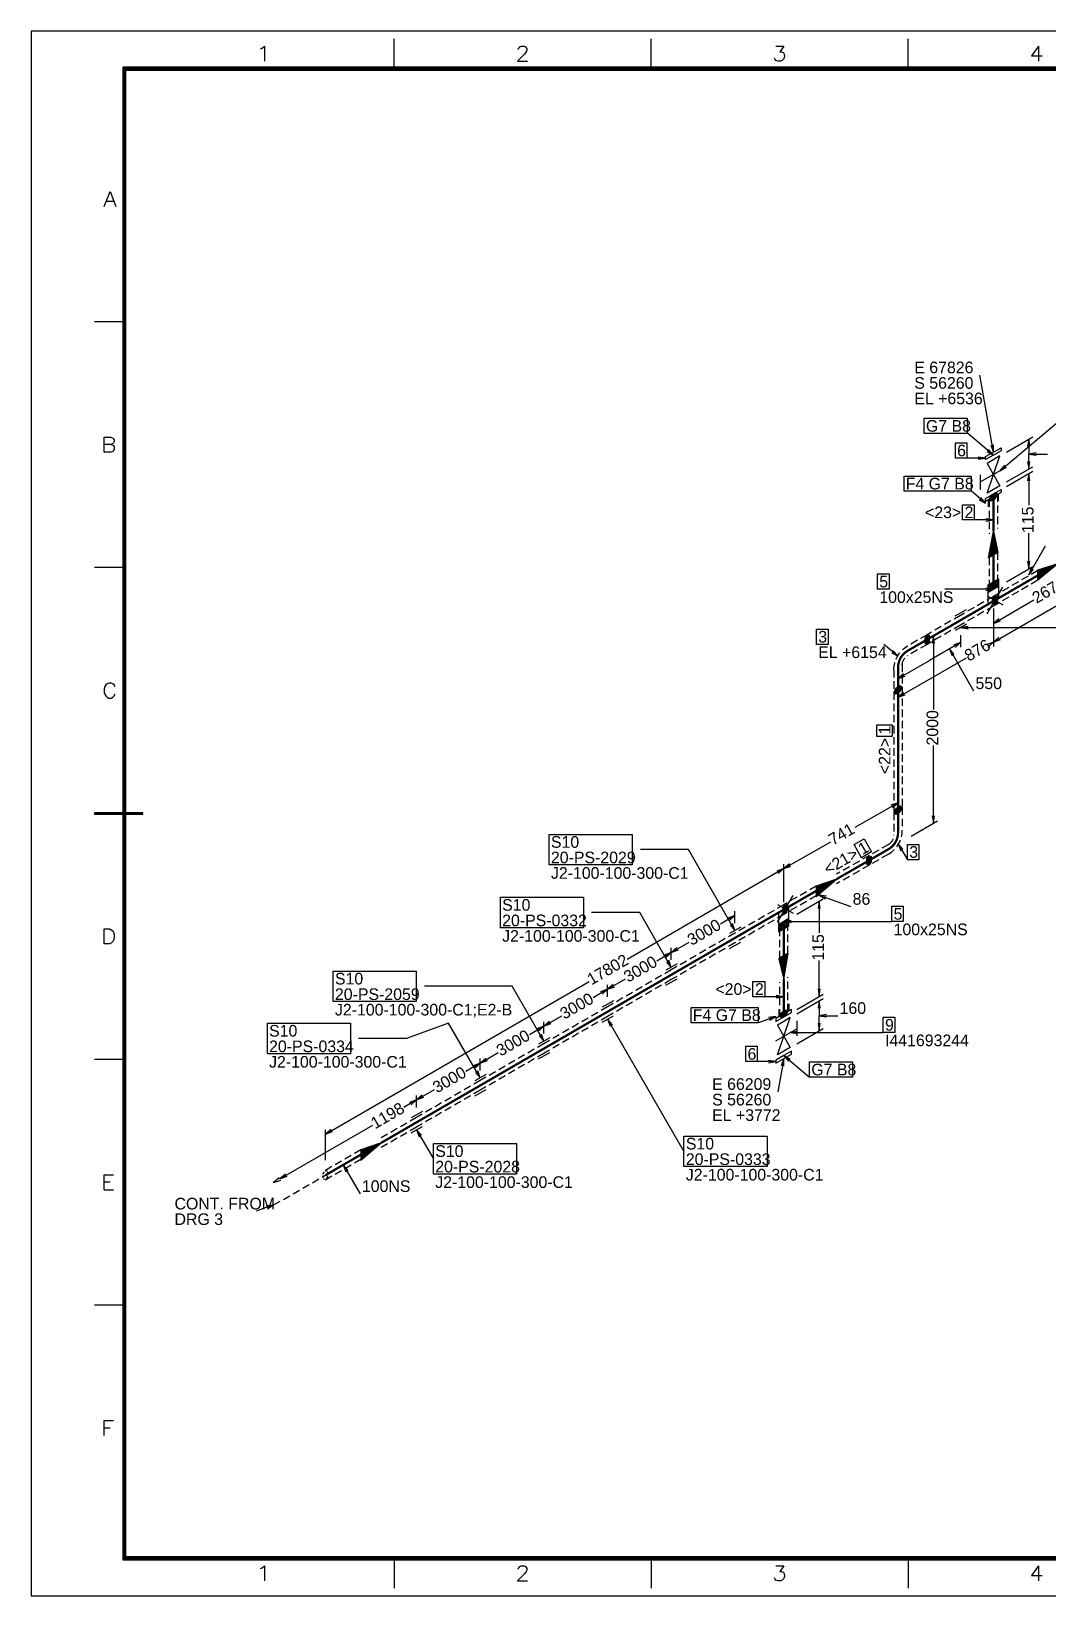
# Model space of a CAD drawing. Extents: x 0 to 594, y 0 to 420.
# Drawn here: x 0 to 273, y 0 to 420 of the extents above; entities that cross this region are included whole.
import ezdxf

# ---------------------------------------------------------------- set-up
doc = ezdxf.new("R2010")
doc.units = 0
doc.linetypes.add('GT100', pattern=[1, 0.666667, -0.333333])
doc.linetypes.add('GT110', pattern=[3, 2, -1])
doc.styles.add('HTX1', font='O8116901', dxfattribs={"width": 1.02})

msp = doc.modelspace()

# ---------------------------------------------------------------- linework, layer by layer
at = {"layer": 'GT_1', "flags": 128}
for points in [[(0, 0), (594, 0), (594, 420), (0, 420), (0, 0)], [(61.6, 415.3), (62, 415.5), (62.6, 416), (62.6, 412)], [(97.5, 410), (97.5, 418)], [(130.8, 415.1), (130.8, 415.3), (131, 415.6), (131.2, 415.8), (131.6, 416), (132.4, 416), (132.7, 415.8), (132.9, 415.6), (133.1, 415.3), (133.1, 414.9), (132.9, 414.5), (132.5, 413.9), (130.6, 412), (133.3, 412)], [(166.5, 410), (166.5, 418)], [(200, 416), (202.1, 416), (201, 414.5), (201.5, 414.5), (201.9, 414.3), (202.1, 414.1), (202.3, 413.5), (202.3, 413.2), (202.1, 412.6), (201.7, 412.2), (201.2, 412), (200.6, 412), (200, 412.2), (199.8, 412.4), (199.6, 412.8)], [(235.5, 410), (235.5, 418)], [(270.5, 416), (268.6, 413.4), (271.5, 413.4)], [(270.5, 416), (270.5, 412)], [(583.6, 409.6), (584.4, 410.4), (24.6, 410.4), (25.4, 409.6), (583.6, 409.6)], [(25.4, 409.6), (24.6, 410.4), (24.6, 9.6), (25.4, 10.4), (25.4, 409.6)], [(584.2, 410.2), (24.8, 410.2), (25, 410), (584, 410), (583.8, 409.8), (25.2, 409.8)], [(24.8, 410.2), (24.8, 9.8), (25, 10), (25, 410), (25.2, 409.8), (25.2, 10.2)], [(25, 10), (584, 10), (584, 85), (404, 85), (404, 410), (25, 410), (25, 10)], [(19.6, 373), (21.2, 377), (22.7, 373)], [(20.2, 374.4), (22.1, 374.4)], [(25, 342), (17, 342)], [(258.4, 307), (254.8, 327.7)], [(239.8, 316.1), (251.4, 316.1), (251.4, 312), (239.8, 312), (239.8, 316.1)], [(260.1, 302), (279.3, 318.1)], [(19.6, 307), (19.6, 311), (21.4, 311), (21.9, 310.8), (22.1, 310.6), (22.3, 310.3), (22.3, 309.9), (22.1, 309.5), (21.9, 309.3), (21.4, 309.1), (19.6, 309.1)], [(258.4, 306.2), (251.5, 312)], [(261.9, 307), (269, 311.1)], [(21.4, 309.1), (21.9, 308.9), (22.1, 308.7), (22.3, 308.4), (22.3, 307.8), (22.1, 307.4), (21.9, 307.2), (21.4, 307), (19.6, 307)], [(248.2, 309.5), (251.3, 309.5), (251.3, 305.4), (248.2, 305.4), (248.2, 309.5)], [(258.4, 306.2), (256.3, 305), (256.3, 305.8), (260.5, 308.2), (260.5, 307.4), (258.4, 306.2)], [(256.7, 307.2), (258.4, 306.2), (257.1, 307.7)], [(257.7, 308.9), (258.4, 307), (258.4, 309)], [(268.2, 308.5), (267.9, 310.5), (267.6, 308.5)], [(267.9, 310.5), (267.9, 306.5)], [(269.9, 306.8), (267.9, 306.5), (269.9, 306.2)], [(256.3, 305.4), (251.3, 305.4)], [(254.3, 305.1), (256.3, 305.4), (254.3, 305.7)], [(258.4, 297), (256.7, 296), (260.1, 306), (256.7, 304), (260.1, 298), (258.4, 297)], [(261.4, 303.5), (260.1, 302), (261.8, 303)], [(261.9, 299), (269, 303.1)], [(267.6, 304.5), (267.9, 302.5), (268.2, 304.5)], [(267.9, 302.5), (267.9, 306.5)], [(267.9, 306.5), (272.9, 306.5)], [(234.4, 300.6), (252.4, 300.6), (252.4, 296.5), (234.4, 296.5), (234.4, 300.6)], [(260.5, 302.2), (254.9, 299)], [(254.9, 296.9), (254.9, 300.9)], [(261.9, 297.8), (269, 301.9)], [(268.2, 299.3), (267.9, 301.3), (267.6, 299.3)], [(267.9, 301.3), (267.9, 292.8)], [(256.3, 293.3), (252.5, 296.5)], [(254.6, 294.3), (256.3, 293.3), (255, 294.8)], [(258.4, 295), (256.3, 293.8), (256.3, 294.6), (260.5, 297), (260.5, 296.2), (258.4, 295)], [(257.1, 292.3), (257.1, 294.3)], [(257.8, 295.4), (257.3, 294.4), (257.8, 293.9), (259, 294.6), (259.5, 295.6), (259, 296.1), (257.8, 295.4)], [(257.3, 294.4), (258.66, 294.4)], [(257.4, 294.6), (259, 294.6)], [(257.5, 294.8), (259.1, 294.8)], [(257.5, 294.2), (258.31, 294.2)], [(257.6, 295), (259.2, 295)], [(257.7, 295.2), (259.3, 295.2)], [(257.8, 295.4), (259.4, 295.4)], [(258.14, 295.6), (259.5, 295.6)], [(258.49, 295.8), (259.3, 295.8)], [(259.8, 293.9), (259.8, 295.8)], [(250.1, 292.9), (253.2, 292.9), (253.2, 288.8), (250.1, 288.8), (250.1, 292.9)], [(258.4, 288.8), (253.4, 288.8)], [(256.4, 288.5), (258.4, 288.8), (256.4, 289.1)], [(258.4, 279.4), (257.1, 278.6), (258.4, 285.8), (259.6, 280.1), (257.2, 278.7), (258.4, 285.2), (259.5, 280), (257.4, 278.8), (258.4, 284.5), (259.3, 279.9), (257.6, 278.9), (258.4, 283.9), (259.1, 279.8), (257.7, 279), (258.4, 283.3), (259, 279.7), (257.9, 279.1), (258.4, 282.7), (258.8, 279.6), (258.1, 279.2), (258.4, 282.1), (258.6, 279.5), (258.2, 279.3), (258.4, 281.5), (258.5, 279.4), (258.4, 279.4), (258.4, 285.8)], [(267.9, 275.7), (267.9, 285.3)], [(267.9, 274.1), (272.4, 281.9)], [(258.4, 256), (298.6, 279.3)], [(267.6, 277.7), (267.9, 275.7), (268.2, 277.7)], [(25, 276), (17, 276)], [(227.3, 274.3), (230.4, 274.3), (230.4, 270.2), (227.3, 270.2), (227.3, 274.3)], [(258.4, 270.2), (257, 269.4), (257, 271.4), (259.8, 273), (259.8, 271), (258.4, 270.2)], [(261.9, 272.2), (269, 276.3)], [(261.9, 272.2), (269, 276.3)], [(261.9, 269), (269, 273.1)], [(268.6, 276), (267.9, 274.1), (269.2, 275.6)], [(270.3, 273.9), (270.3, 275.4), (275.8, 277.1), (270.3, 272.6), (270.3, 275.2), (275.3, 276.8), (270.3, 272.7), (270.3, 275.1), (274.7, 276.5), (270.3, 272.8), (270.3, 274.9), (274.2, 276.1), (270.3, 273), (270.3, 274.7), (273.7, 275.9), (270.3, 273.2), (270.3, 274.5), (273.1, 275.5), (270.3, 273.4), (270.3, 274.3), (272.7, 275.3), (270.3, 273.6), (270.3, 274.1), (272.1, 274.9), (270.3, 273.8), (270.3, 273.9), (275.8, 277.1)], [(258.4, 270.2), (245.4, 270.2)], [(256.4, 269.9), (258.4, 270.2), (256.4, 270.5)], [(256.7, 263.6), (260.9, 270.8)], [(257, 269.4), (257.2, 271.5), (257.6, 269.7), (257.9, 271.9), (258.3, 270.1), (258.6, 272.3), (259, 270.5), (259.3, 272.7), (259.6, 270.9), (259.6, 272.9), (259.3, 270.7), (259, 272.5), (258.6, 270.3), (258.3, 272.1), (257.9, 269.9), (257.6, 271.7), (257.2, 269.5), (257, 271.4)], [(258.4, 267), (257, 266.2), (257, 269.4), (259.8, 271), (259.8, 267.8), (258.4, 267)], [(248.1, 263.1), (251.2, 264.8)], [(256.7, 268.4), (260.9, 266)], [(258.4, 268), (259.2, 268.4), (259.6, 267.7), (259.2, 266.5), (258.4, 266), (258, 266.8), (258.4, 268)], [(258, 266.8), (259.3, 266.8)], [(258.07, 267), (259.37, 267)], [(258.1, 266.6), (259.23, 266.6)], [(258.13, 267.2), (259.43, 267.2)], [(258.2, 267.4), (259.5, 267.4)], [(258.2, 266.4), (259.04, 266.4)], [(258.27, 267.6), (259.57, 267.6)], [(258.33, 267.8), (259.54, 267.8)], [(258.4, 268), (259.43, 268)], [(258.4, 261), (269.3, 267.4)], [(258.4, 265), (258.4, 259.8)], [(258.4, 265), (258.4, 254.8)], [(258.8, 268.2), (259.31, 268.2)], [(251.2, 260.8), (248.1, 259.1)], [(258.4, 263), (258.4, 254.8)], [(259.9, 262.3), (258.4, 261), (260.3, 261.7)], [(210.9, 259.5), (214, 259.5), (214, 255.4), (210.9, 255.4), (210.9, 259.5)], [(236.3, 254.2), (243.4, 258.3)], [(241.2, 257.8), (240.6, 257.9), (240, 257.1), (240, 255.6), (240.6, 255.5), (241.2, 256.3), (241.2, 257.8)], [(240, 257), (241.2, 257)], [(240, 256.8), (241.2, 256.8)], [(240, 256.6), (241.2, 256.6)], [(240, 256.4), (241.2, 256.4)], [(240.07, 257.2), (241.2, 257.2)], [(240.22, 257.4), (241.2, 257.4)], [(240.38, 257.6), (241.2, 257.6)], [(240.53, 257.8), (241.2, 257.8)], [(242.6, 255.7), (242.3, 257.7), (242, 255.7)], [(242.3, 257.7), (242.3, 237.9)], [(251.6, 260.2), (249.6, 259.9), (251.6, 259.6)], [(249.6, 259.9), (278.6, 259.9)], [(249.6, 257.9), (249.6, 254.7)], [(259.9, 257.3), (258.4, 256), (260.3, 256.7)], [(232.8, 252.2), (229, 255.4)], [(231.1, 253.2), (232.8, 252.2), (231.5, 253.7)], [(240, 256.2), (241.12, 256.2)], [(240, 256), (240.97, 256)], [(240, 255.8), (240.82, 255.8)], [(240, 255.6), (240.68, 255.6)], [(249.6, 255.9), (241.2, 251.1)], [(247.9, 252.7), (246.6, 254.2), (247.3, 252.3)], [(246.6, 254.2), (253.1, 242.9)], [(248.1, 254.6), (249.6, 255.9), (247.7, 255.2)], [(256.9, 254.7), (258.4, 256), (256.5, 255.3)], [(258.4, 256), (257.7, 255.6)], [(232.8, 241.2), (251.2, 251.8)], [(232.8, 246.2), (241.2, 251.1)], [(232.8, 248.2), (232.8, 245)], [(232.8, 248.2), (232.8, 240)], [(22.5, 244.1), (22.3, 244.5), (21.9, 244.8), (21.5, 245), (20.8, 245), (20.4, 244.8), (20, 244.5), (19.8, 244.1), (19.6, 243.5), (19.6, 242.5), (19.8, 242), (20, 241.6), (20.4, 241.2), (20.8, 241), (21.5, 241), (21.9, 241.2), (22.3, 241.6), (22.5, 242)], [(232.2, 243.6), (231.7, 242.6), (232.2, 242.1), (233.4, 242.8), (233.9, 243.8), (233.4, 244.3), (232.2, 243.6)], [(232.54, 243.8), (233.9, 243.8)], [(234.3, 247.5), (232.8, 246.2), (234.7, 246.9)], [(232.89, 244), (233.7, 244)], [(231.7, 242.6), (233.06, 242.6)], [(231.8, 242.8), (233.4, 242.8)], [(231.9, 243), (233.5, 243)], [(231.9, 242.4), (232.71, 242.4)], [(232, 243.2), (233.6, 243.2)], [(232.1, 243.4), (233.7, 243.4)], [(232.2, 243.6), (233.8, 243.6)], [(234.3, 242.5), (232.8, 241.2), (234.7, 241.9)], [(227.1, 230.7), (227.1, 233.8), (231.2, 233.8), (231.2, 230.7), (227.1, 230.7)], [(242.3, 207.4), (242.3, 228.3)], [(30, 209.8), (30, 210.2), (17, 210.2), (17, 209.8), (30, 209.8)], [(30, 210), (17, 210)], [(25, 210), (17, 210)], [(232.8, 212.9), (221.2, 206.2)], [(231.3, 211.6), (232.8, 212.9), (230.9, 212.2)], [(232.2, 211.3), (231.7, 210.3), (232.2, 209.8), (233.4, 210.5), (233.9, 211.5), (233.4, 212), (232.2, 211.3)], [(231.75, 210.4), (233.23, 210.4)], [(231.8, 210.2), (232.89, 210.2)], [(231.85, 210.6), (233.45, 210.6)], [(231.95, 210.8), (233.55, 210.8)], [(232, 210), (232.54, 210)], [(232.05, 211), (233.65, 211)], [(232.15, 211.2), (233.75, 211.2)], [(232.37, 211.4), (233.85, 211.4)], [(232.71, 211.6), (233.8, 211.6)], [(232.8, 205.9), (232.8, 214.1)], [(233.06, 211.8), (233.6, 211.8)], [(236.3, 203.9), (243.4, 208)], [(242, 209.4), (242.3, 207.4), (242.6, 209.4)], [(139.1, 204.4), (161.4, 204.4), (161.4, 196.2), (139.1, 196.2), (139.1, 204.4)], [(202.1, 195.2), (214.7, 202.4)], [(221, 201.7), (223.7, 203.2), (225.7, 199.7), (223, 198.1), (221, 201.7)], [(234.1, 200.4), (232.8, 201.9), (233.5, 200)], [(232.8, 201.9), (235.3, 197.6)], [(235.3, 201.7), (238.4, 201.7), (238.4, 197.6), (235.3, 197.6), (235.3, 201.7)], [(189, 178.6), (176.5, 200.3), (163.6, 200.3)], [(225.6, 197), (225, 196.2), (224.4, 196.3), (224.4, 197.8), (225, 198.6), (225.6, 198.5), (225.6, 197)], [(224.4, 197.8), (225.6, 197.8)], [(224.4, 197.6), (225.6, 197.6)], [(224.4, 197.4), (225.6, 197.4)], [(224.55, 198), (225.6, 198)], [(224.7, 198.2), (225.6, 198.2)], [(224.85, 198.4), (225.6, 198.4)], [(202.1, 195.2), (160, 170.8)], [(200.6, 193.9), (202.1, 195.2), (200.2, 194.5)], [(203.6, 196.5), (202.1, 195.2), (204, 195.9)], [(202.1, 188.2), (202.1, 196.4)], [(202.1, 186.2), (202.1, 196.4)], [(224.4, 197.2), (225.6, 197.2)], [(224.4, 197), (225.6, 197)], [(224.4, 196.8), (225.45, 196.8)], [(224.4, 196.6), (225.3, 196.6)], [(224.4, 196.4), (225.15, 196.4)], [(205.6, 186.2), (212.7, 190.3)], [(210.8, 189.2), (210.8, 187.7), (216.3, 192.4), (210.8, 190.5), (210.8, 187.9), (215.8, 192.1), (210.8, 190.4), (210.8, 188), (215.2, 191.8), (210.8, 190.3), (210.8, 188.2), (214.7, 191.4), (210.8, 190.1), (210.8, 188.4), (214.2, 191.2), (210.8, 189.9), (210.8, 188.6), (213.6, 190.8), (210.8, 189.7), (210.8, 188.8), (213.2, 190.6), (210.8, 189.5), (210.8, 189), (212.6, 190.2), (210.8, 189.3), (210.8, 189.2), (216.3, 192.4)], [(126, 187.5), (148.3, 187.5), (148.3, 179.3), (126, 179.3), (126, 187.5)], [(200.4, 180.8), (204.6, 188)], [(200.4, 185.6), (204.6, 183.2)], [(202.1, 184.2), (200.7, 183.4), (200.7, 180.2), (203.5, 181.8), (203.5, 185), (202.1, 184.2)], [(202.1, 183.2), (202.9, 183.7), (203.3, 184.9), (202.9, 185.6), (202.1, 185.2), (201.7, 184), (202.1, 183.2)], [(201.97, 184.8), (203.27, 184.8)], [(202.03, 185), (203.24, 185)], [(202.1, 185.2), (203.13, 185.2)], [(202.5, 185.4), (203.01, 185.4)], [(205.6, 183), (212.7, 187.1)], [(205.6, 183), (212.7, 187.1)], [(211.9, 184.5), (211.6, 186.5), (211.3, 184.5)], [(213.6, 187.8), (211.6, 188.1), (213.3, 187.1)], [(211.6, 188.1), (220.1, 185)], [(211.6, 186.5), (211.6, 178)], [(231.1, 185.1), (234.2, 185.1), (234.2, 181), (231.1, 181), (231.1, 185.1)], [(171.9, 168.7), (163.4, 183.4), (150.5, 183.4)], [(189, 182.6), (185.1, 180.3)], [(187.5, 181.3), (189, 182.6), (187.1, 181.9)], [(189, 180.6), (189, 183.8)], [(202.1, 181), (200.7, 180.2), (200.7, 178.2), (203.5, 179.8), (203.5, 181.8), (202.1, 181)], [(200.7, 180.2), (200.9, 178.3), (201.3, 180.5), (201.6, 178.7), (202, 180.9), (202.3, 179.1), (202.7, 181.3), (203, 179.5), (203.3, 181.7), (203.3, 179.7), (203, 181.5), (202.7, 179.3), (202.3, 181.1), (202, 178.9), (201.6, 180.7), (201.3, 178.5), (200.9, 180.3), (200.7, 178.2)], [(201.7, 184), (203, 184)], [(201.77, 184.2), (203.07, 184.2)], [(201.8, 183.8), (202.93, 183.8)], [(201.83, 184.4), (203.13, 184.4)], [(201.9, 184.6), (203.2, 184.6)], [(201.9, 183.6), (202.74, 183.6)], [(204.1, 181.3), (202.1, 181), (204.1, 180.7)], [(202.1, 181), (231.1, 181)], [(19.6, 175), (19.6, 179), (21, 179), (21.5, 178.8), (21.9, 178.5), (22.1, 178.1), (22.3, 177.5), (22.3, 176.5), (22.1, 176), (21.9, 175.6), (21.5, 175.2), (21, 175), (19.6, 175)], [(190.6, 179.5), (187.5, 177.8)], [(187.7, 180.1), (189, 178.6), (188.3, 180.5)], [(171.9, 172.7), (168, 170.4)], [(170.4, 171.4), (171.9, 172.7), (170, 172)], [(171.9, 172.7), (176.7, 175.5)], [(173.4, 174), (171.9, 172.7), (173.8, 173.4)], [(171.9, 170.7), (171.9, 173.9)], [(171.9, 170.7), (171.9, 173.9)], [(187.5, 173.8), (190.6, 175.5)], [(202.1, 171.8), (200.8, 171), (202.1, 165.4), (203.3, 172.5), (200.9, 171.1), (202.1, 166), (203.2, 172.4), (201.1, 171.2), (202.1, 166.7), (203, 172.3), (201.3, 171.3), (202.1, 167.3), (202.8, 172.2), (201.4, 171.4), (202.1, 167.9), (202.7, 172.1), (201.6, 171.5), (202.1, 168.5), (202.5, 172), (201.8, 171.6), (202.1, 169.1), (202.3, 171.9), (201.9, 171.7), (202.1, 169.7), (202.2, 171.8), (202.1, 171.8), (202.1, 165.4)], [(173.5, 169.6), (170.4, 167.9)], [(170.6, 170.2), (171.9, 168.7), (171.2, 170.6)], [(211.6, 160.9), (211.6, 170.5)], [(79, 123.9), (149.8, 164.9)], [(81.1, 167.7), (103.4, 167.7), (103.4, 159.5), (81.1, 159.5), (81.1, 167.7)], [(154.8, 162.8), (159.6, 165.6)], [(156.3, 164.1), (154.8, 162.8), (156.7, 163.5)], [(154.8, 160.8), (154.8, 164)], [(154.8, 160.8), (154.8, 164)], [(170.4, 163.9), (173.5, 165.6)], [(193.8, 164.9), (197, 164.9), (197, 160.8), (193.8, 160.8), (193.8, 164.9)], [(137.7, 148.9), (129.2, 163.6), (105.6, 163.6)], [(154.8, 162.8), (150.9, 160.5)], [(153.3, 161.5), (154.8, 162.8), (152.9, 162.1)], [(156.4, 159.7), (153.3, 158)], [(202.1, 160.8), (197.1, 160.8)], [(200.1, 160.5), (202.1, 160.8), (200.1, 161.1)], [(205.6, 157.4), (212.7, 161.5)], [(205.6, 156.2), (212.7, 160.3)], [(211.3, 162.9), (211.6, 160.9), (211.9, 162.9)], [(211.9, 157.7), (211.6, 159.7), (211.3, 157.7)], [(211.6, 159.7), (211.6, 155.7)], [(137.7, 152.9), (142.5, 155.7)], [(153.3, 154), (156.4, 155.7)], [(177.2, 157.9), (195.2, 157.9), (195.2, 153.8), (177.2, 153.8), (177.2, 157.9)], [(200, 155.5), (195.3, 153.8)], [(198.3, 154.5), (200, 155.5), (198, 155.2)], [(202.1, 156.2), (200, 155), (200, 154.2), (204.2, 156.6), (204.2, 157.4), (202.1, 156.2)], [(200.8, 157.4), (200.8, 155.5)], [(201.5, 155.1), (201, 155.6), (201.5, 156.6), (202.7, 157.3), (203.2, 156.8), (202.7, 155.8), (201.5, 155.1)], [(201, 155.6), (202.36, 155.6)], [(201.1, 155.8), (202.7, 155.8)], [(201.2, 156), (202.8, 156)], [(201.2, 155.4), (202.01, 155.4)], [(201.3, 156.2), (202.9, 156.2)], [(201.4, 156.4), (203, 156.4)], [(201.5, 156.6), (203.1, 156.6)], [(201.84, 156.8), (203.2, 156.8)], [(202.19, 157), (203, 157)], [(203.5, 158.9), (203.5, 157)], [(213.6, 156), (211.6, 155.7), (213.6, 155.4)], [(211.6, 151.7), (211.6, 155.7)], [(211.6, 155.7), (216.6, 155.7)], [(63.4, 153.7), (85.7, 153.7), (85.7, 145.5), (63.4, 145.5), (63.4, 153.7)], [(120.6, 139), (112.1, 153.7), (100.8, 149.6), (87.9, 149.6)], [(137.7, 152.9), (133.8, 150.6)], [(136.2, 151.6), (137.7, 152.9), (135.8, 152.2)], [(139.2, 154.2), (137.7, 152.9), (139.6, 153.6)], [(137.7, 150.9), (137.7, 154.1)], [(137.7, 150.9), (137.7, 154.1)], [(156.1, 153.3), (154.8, 154.8), (155.5, 152.9)], [(154.8, 154.8), (175.3, 119.3)], [(200, 149), (205.6, 152.2)], [(202.1, 154.2), (200.4, 153.2), (203.8, 147.2), (200.4, 145.2), (203.8, 155.2), (202.1, 154.2)], [(205.8, 151.5), (203.8, 151.2), (205.8, 150.9)], [(205.6, 154.3), (205.6, 150.3)], [(205.6, 148.2), (212.7, 152.3)], [(211.3, 153.7), (211.6, 151.7), (211.9, 153.7)], [(228.8, 155.3), (231.9, 155.3), (231.9, 151.2), (228.8, 151.2), (228.8, 155.3)], [(139.3, 149.8), (136.2, 148.1)], [(136.4, 150.4), (137.7, 148.9), (137, 150.8)], [(191.9, 147.5), (195, 147.5), (195, 143.4), (191.9, 143.4), (191.9, 147.5)], [(203.8, 151.2), (228.8, 151.2)], [(25, 144), (17, 144)], [(120.6, 143), (116.7, 140.7)], [(119.1, 141.7), (120.6, 143), (118.7, 142.3)], [(120.6, 143), (125.4, 145.8)], [(122.1, 144.3), (120.6, 143), (122.5, 143.7)], [(120.6, 141), (120.6, 144.2)], [(120.6, 141), (120.6, 144.2)], [(136.2, 144.1), (139.3, 145.8)], [(200, 143.4), (195, 143.4)], [(198, 143.1), (200, 143.4), (198, 143.7)], [(202.1, 145), (200, 143.8), (200, 143), (204.2, 145.4), (204.2, 146.2), (202.1, 145)], [(202.1, 144.2), (200.5, 135.3)], [(202.1, 142.2), (202.1, 144.2), (201.4, 142.3)], [(203.8, 144), (202.1, 145), (203.4, 143.5)], [(202.1, 145), (209, 139.2)], [(209, 143.3), (220.6, 143.3), (220.6, 139.2), (209, 139.2), (209, 143.3)], [(122.2, 139.9), (119.1, 138.2)], [(119.3, 140.5), (120.6, 139), (119.9, 140.9)], [(103.5, 133.1), (108.3, 135.9)], [(105, 134.4), (103.5, 133.1), (105.4, 133.8)], [(119.1, 134.2), (122.2, 135.9)], [(103.5, 133.1), (100.1, 131.1)], [(102, 131.8), (103.5, 133.1), (101.6, 132.4)], [(103.5, 131.1), (103.5, 134.3)], [(103.5, 131.1), (103.5, 134.3)], [(66.8, 111.9), (91.7, 126.3)], [(105.1, 130), (102, 128.3)], [(102, 124.3), (105.1, 126)], [(80.5, 125.2), (79, 123.9), (80.9, 124.6)], [(79, 116.9), (79, 125.1)], [(104.8, 123.6), (103.5, 125.1), (104.2, 123.2)], [(103.5, 125.1), (108, 117.3)], [(175.3, 123.4), (197.6, 123.4), (197.6, 115.2), (175.3, 115.2), (175.3, 123.4)], [(88.5, 118.4), (88.5, 116.9), (94, 121.6), (88.5, 119.7), (88.5, 117.1), (93.5, 121.3), (88.5, 119.6), (88.5, 117.2), (92.9, 121), (88.5, 119.5), (88.5, 117.4), (92.4, 120.6), (88.5, 119.3), (88.5, 117.6), (91.9, 120.4), (88.5, 119.1), (88.5, 117.8), (91.3, 120), (88.5, 118.9), (88.5, 118), (90.9, 119.8), (88.5, 118.7), (88.5, 118.2), (90.3, 119.4), (88.5, 118.5), (88.5, 118.4), (94, 121.6)], [(108, 121.4), (130.3, 121.4), (130.3, 113.2), (108, 113.2), (108, 121.4)], [(85.1, 114.2), (83.8, 115.7), (84.5, 113.8)], [(83.8, 115.7), (88.3, 107.9)], [(19.6, 109), (19.6, 113), (22.1, 113)], [(19.6, 111.1), (21.2, 111.1)], [(66.6, 112.2), (65.1, 110.9), (67, 111.6)], [(68.3, 113.2), (66.8, 111.9), (68.7, 112.6)], [(19.6, 109), (22.1, 109)], [(65.1, 104.9), (60.4, 103.2)], [(63.4, 103.9), (65.1, 104.9), (63.1, 104.6)], [(25, 78), (17, 78)], [(19.6, 43), (19.6, 47), (22.1, 47)], [(19.6, 45.1), (21.2, 45.1)], [(25.4, 10.4), (24.6, 9.6), (584.4, 9.6), (583.6, 10.4), (25.4, 10.4)], [(24.8, 9.8), (584.2, 9.8), (584, 10), (25, 10), (25.2, 10.2), (583.8, 10.2)], [(97.5, 10), (97.5, 2)], [(166.5, 10), (166.5, 2)], [(235.5, 10), (235.5, 2)], [(61.6, 7.3), (62, 7.5), (62.6, 8), (62.6, 4)], [(130.8, 7.1), (130.8, 7.3), (131, 7.6), (131.2, 7.8), (131.6, 8), (132.4, 8), (132.7, 7.8), (132.9, 7.6), (133.1, 7.3), (133.1, 6.9), (132.9, 6.5), (132.5, 5.9), (130.6, 4), (133.3, 4)], [(200, 8), (202.1, 8), (201, 6.5), (201.5, 6.5), (201.9, 6.3), (202.1, 6.1), (202.3, 5.5), (202.3, 5.2), (202.1, 4.6), (201.7, 4.2), (201.2, 4), (200.6, 4), (200, 4.2), (199.8, 4.4), (199.6, 4.8)], [(270.5, 8), (268.6, 5.4), (271.5, 5.4)], [(270.5, 8), (270.5, 4)]]:
    msp.add_lwpolyline(points, dxfattribs=at)
at = {"layer": 'GT_1', "linetype": 'GT110', "flags": 128}
for points in [[(257.3, 294.3), (257.3, 285.1)], [(259.5, 295.7), (259.5, 286.5)], [(257.3, 278.7), (257.3, 269.5)], [(259.5, 280.1), (259.5, 270.9)], [(270.3, 275.2), (258.4, 268.3)], [(270.3, 272.6), (258.4, 265.7)], [(258.4, 268.3), (249.6, 263.2)], [(258.4, 265.7), (249.6, 260.6)], [(249.6, 263.2), (240.6, 258)], [(249.6, 260.6), (240.6, 255.4)], [(240.6, 258), (235.4, 255)], [(240.6, 255.4), (235.4, 252.4)], [(231.7, 248.5), (231.7, 242.5)], [(233.9, 249.9), (233.9, 243.9)], [(233.9, 243.9), (233.9, 211.6)], [(231.7, 242.5), (231.7, 210.2)], [(231.7, 210.2), (231.7, 204.2)], [(233.9, 211.6), (233.9, 205.6)], [(230.2, 201.7), (225, 198.7)], [(225, 198.7), (216.3, 193.7)], [(230.2, 199.1), (225, 196.1)], [(225, 196.1), (216.3, 191.1)], [(210.8, 190.5), (202.1, 185.5)], [(202.1, 185.5), (189, 177.9)], [(210.8, 187.9), (202.1, 182.9)], [(202.1, 182.9), (189, 175.3)], [(203.2, 172.5), (203.2, 181.7)], [(189, 177.9), (171.9, 168)], [(201, 171.1), (201, 180.3)], [(189, 175.3), (171.9, 165.4)], [(171.9, 168), (154.8, 158.1)], [(171.9, 165.4), (154.8, 155.5)], [(201, 155.5), (201, 164.7)], [(203.2, 156.9), (203.2, 166.1)], [(154.8, 158.1), (137.7, 148.2)], [(154.8, 155.5), (137.7, 145.6)], [(137.7, 148.2), (120.6, 138.3)], [(137.7, 145.6), (120.6, 135.7)], [(120.6, 138.3), (103.5, 128.4)], [(120.6, 135.7), (103.5, 125.8)], [(103.5, 128.4), (94, 122.9)], [(103.5, 125.8), (94, 120.3)], [(88.5, 119.7), (79, 114.2)], [(88.5, 117.1), (79, 111.6)], [(65.1, 104.9), (79, 112.9)]]:
    msp.add_lwpolyline(points, dxfattribs=at)
at = {"layer": 'GT_1', "const_width": 0.6, "flags": 128}
for points in [[(258.4, 285.8), (258.4, 295)], [(258.4, 270.2), (258.4, 279.4)], [(258.4, 267), (270.3, 273.9)], [(249.6, 261.9), (258.4, 267)], [(240.6, 256.7), (249.6, 261.9)], [(235.4, 253.7), (240.6, 256.7)], [(232.8, 243.2), (232.8, 249.2)], [(232.8, 210.9), (232.8, 243.2)], [(232.8, 204.9), (232.8, 210.9)], [(216.3, 192.4), (225, 197.4)], [(225, 197.4), (230.2, 200.4)], [(202.1, 184.2), (210.8, 189.2)], [(189, 176.6), (202.1, 184.2)], [(202.1, 181), (202.1, 171.8)], [(171.9, 166.7), (189, 176.6)], [(154.8, 156.8), (171.9, 166.7)], [(202.1, 165.4), (202.1, 156.2)], [(137.7, 146.9), (154.8, 156.8)], [(120.6, 137), (137.7, 146.9)], [(103.5, 127.1), (120.6, 137)], [(94, 121.6), (103.5, 127.1)], [(79, 112.9), (88.5, 118.4)]]:
    msp.add_lwpolyline(points, dxfattribs=at)
at = {"layer": 'GT_1', "linetype": 'GT110', "flags": 128}
for points in [[(231.67, 248.55, -0.268064), (235.4, 255)], [(233.93, 249.85, -0.268247), (235.4, 252.4)], [(230.2, 199.1, 0.267837), (233.93, 205.55)], [(230.2, 201.7, 0.267654), (231.67, 204.25)]]:
    msp.add_lwpolyline(points, format="xyb", dxfattribs=at)
at = {"layer": 'GT_1', "const_width": 0.6, "flags": 128}
for points in [[(232.8, 249.2, -0.268116), (235.4, 253.7)], [(230.2, 200.4, 0.267786), (232.8, 204.9)]]:
    msp.add_lwpolyline(points, format="xyb", dxfattribs=at)
at = {"layer": 'GT_1', "linetype": 'GT100', "flags": 128}
msp.add_lwpolyline([(79.6, 112.5), (79, 111.7), (78.4, 111.8), (78.4, 113.3), (79, 114.1), (79.6, 114), (79.6, 112.5)], dxfattribs=at)

# ---------------------------------------------------------------- texts
at = {"layer": 'GT_1', "style": 'HTX1', "width": 1.02}
for s, height, p in [('E 67826', 3.125, (237.16, 328.2)), ('S 56260', 3.125, (237.16, 324.03)), ('EL +6536', 3.125, (237.16, 319.87)), ('G7 B8', 3.125, (240.29, 312.5)), ('6', 3.12, (248.66, 305.9)), ('F4 G7 B8', 3.125, (234.86, 297)), ('<23>', 3.125, (240.04, 289.3)), ('2', 3.12, (250.67, 289.3)), ('5', 3.12, (227.76, 270.7)), ('100x25NS', 3.125, (227.76, 266.53)), ('3', 3.12, (211.36, 255.9)), ('EL +6154', 3.125, (211.36, 251.73)), ('550', 3.125, (253.6, 243.4)), ('S10', 3.125, (139.57, 200.8)), ('20-PS-2029', 3.125, (139.57, 196.63)), ('3', 3.12, (235.8, 198.1)), ('J2-100-100-300-C1', 3.125, (139.57, 192.47)), ('S10', 3.125, (126.47, 183.9)), ('86', 3.125, (220.6, 185.5)), ('20-PS-0332', 3.125, (126.47, 179.73)), ('5', 3.12, (231.6, 181.5)), ('J2-100-100-300-C1', 3.125, (126.47, 175.57)), ('100x25NS', 3.125, (231.6, 177.33)), ('S10', 3.125, (81.56, 164.1)), ('<20>', 3.125, (183.74, 161.3)), ('2', 3.12, (194.37, 161.3)), ('20-PS-2059', 3.125, (81.56, 159.93)), ('J2-100-100-300-C1;E2-B', 3.125, (81.56, 155.77)), ('F4 G7 B8', 3.125, (177.66, 154.3)), ('160', 3.125, (217.1, 156.2)), ('S10', 3.125, (63.87, 150.1)), ('9', 3.12, (229.3, 151.7)), ('20-PS-0334', 3.125, (63.87, 145.93)), ('6', 3.12, (192.36, 143.9)), ('I441693244', 3.125, (229.3, 147.53)), ('J2-100-100-300-C1', 3.125, (63.87, 141.77)), ('G7 B8', 3.125, (209.5, 139.7)), ('E 66209', 3.125, (182.86, 135.8)), ('S 56260', 3.125, (182.86, 131.63)), ('EL +3772', 3.125, (182.86, 127.47)), ('S10', 3.125, (175.8, 119.8)), ('S10', 3.125, (108.5, 117.8)), ('20-PS-0333', 3.125, (175.8, 115.63)), ('20-PS-2028', 3.125, (108.5, 113.63)), ('J2-100-100-300-C1', 3.125, (175.8, 111.47)), ('100NS', 3.125, (88.8, 108.4)), ('J2-100-100-300-C1', 3.125, (108.5, 109.47)), ('CONT. FROM', 3.125, (38.47, 103.7)), ('DRG 3', 3.125, (38.47, 99.53))]:
    msp.add_text(s, height=height, dxfattribs=at).set_placement(p)
for s, height, rotation, p in [('115', 3.125, 90, (269.18, 285.29)), ('2674', 3.125, 30, (269.96, 266.27)), ('876', 3.125, 30, (251.79, 250.73)), ('2000', 3.125, 90, (243.58, 228.26)), ('1', 3.12, 90, (230.75, 231.2)), ('<22>', 3.125, 90, (230.75, 220.57)), ('741', 3.125, 30, (215.29, 201.36)), ('1', 3.12, 30, (223.21, 198.77)), ('<21>', 3.125, 30, (214.01, 193.46)), ('3000', 3.125, 30, (177.36, 174.43)), ('115', 3.125, 90, (212.88, 170.49)), ('17802', 3.125, 30, (150.45, 163.82)), ('3000', 3.125, 30, (160.26, 164.53)), ('3000', 3.125, 30, (143.16, 154.62)), ('3000', 3.125, 30, (126.06, 144.72)), ('3000', 3.125, 30, (108.96, 134.82)), ('1198', 3.125, 30, (92.35, 125.2))]:
    msp.add_text(s, height=height, rotation=rotation, dxfattribs=at).set_placement(p)

doc.saveas('drawing.dxf')
